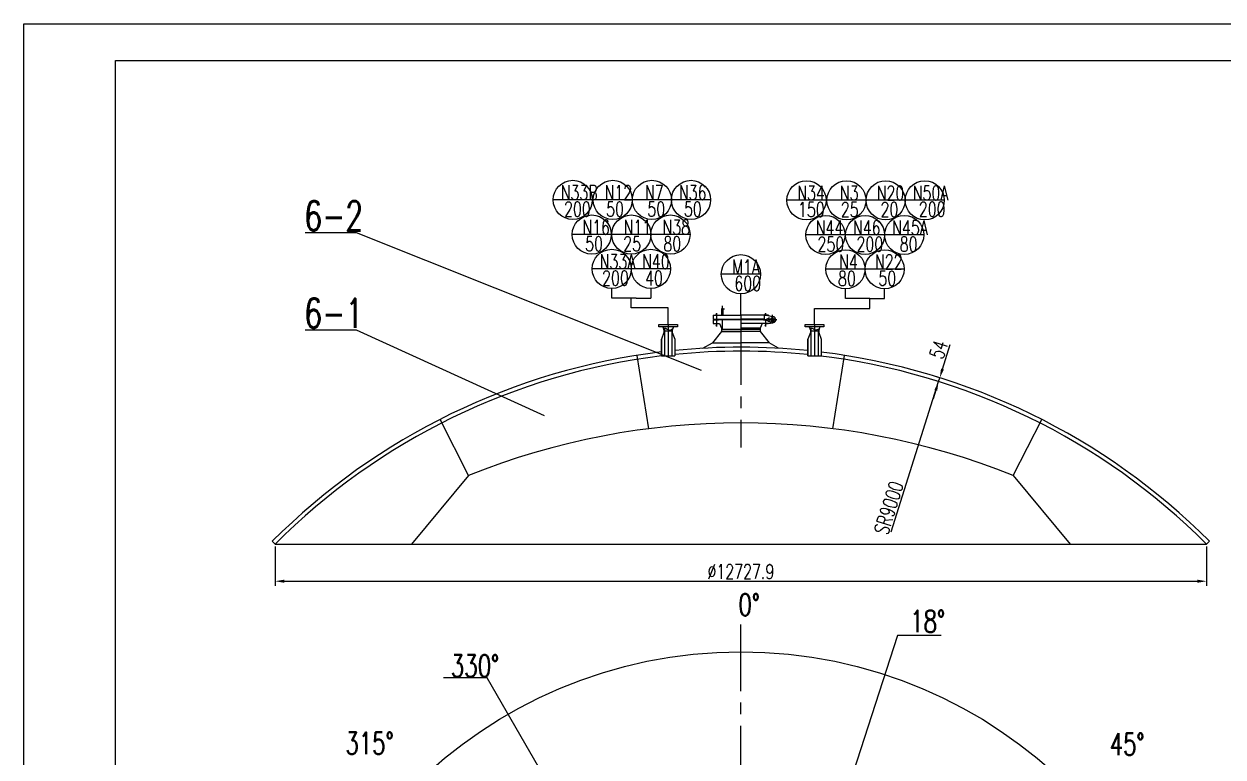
# Model space of a CAD drawing. Extents: x 14295 to 55529, y 90 to 48558.
# Drawn here: x 53683 to 54010.6, y 39576.7 to 39777 of the extents above; entities that cross this region are included whole.
import ezdxf

# ---------------------------------------------------------------- set-up
doc = ezdxf.new("R2010")
doc.units = 0
doc.header["$MEASUREMENT"] = 0
doc.linetypes.add('CENTER2', pattern=[28.575, 19.05, -3.175, 3.175, -3.175])
doc.linetypes.add('DASHED2', pattern=[9.525, 6.35, -3.175])
doc.layers.get('0').update_dxf_attribs({"linetype": 'CONTINUOUS'})
doc.layers.get('DEFPOINTS').update_dxf_attribs({"linetype": 'CONTINUOUS'})
for name, color, linetype in [('图层1', 7, 'CONTINUOUS'), ('图层2', 1, 'CONTINUOUS'), ('图层3', 2, 'CENTER2'), ('图层4', 30, 'DASHED2')]:
    doc.layers.add(name, color=color, linetype=linetype)
doc.styles.add('文字', font='txt.shx', dxfattribs={"width": 0.71, "bigfont": 'hzfs.shx'})
doc.dimstyles.get("Standard").update_dxf_attribs({"dimtxt": 0.18, "dimasz": 0.18, "dimexe": 0.18, "dimexo": 0.0625, "dimgap": 0.09, "dimtad": 0, "dimtih": 1, "dimtoh": 1, "dimdec": 4, "dimzin": 0, "dimtxsty": 'STANDARD', "dimcen": 0.09, "dimazin": 3, "dimtfac": 1, "dimtdec": 4, "dimtofl": 0, "dimtmove": 0, "dimatfit": 3, "dimtolj": 1, "dimtzin": 0})

# ---------------------------------------------------------------- blocks, each defined once
blk = doc.blocks.new('*D46')
at = {"color": 1, "linetype": 'BYBLOCK'}
for p, q in [((53751.61, 39634.28), (53751.61, 39623.51)), ((54006.16, 39634.28), (54006.16, 39623.51)), ((53754.11, 39624.76), (54003.66, 39624.76))]:
    blk.add_line(p, q, dxfattribs=at)
for points in [[(53754.11, 39625.18), (53754.11, 39624.34), (53751.61, 39624.76)], [(54003.66, 39625.18), (54003.66, 39624.34), (54006.16, 39624.76)]]:
    blk.add_solid(points, dxfattribs=at)
at = {"layer": 'DEFPOINTS', "color": 0, "linetype": 'BYBLOCK'}
for p in [(53751.61, 39634.91), (54006.16, 39634.91), (54006.16, 39624.76)]:
    blk.add_point(p, dxfattribs=at)
at = {"color": 1, "linetype": 'BYBLOCK', "insert": (53878.88, 39627.38), "char_height": 4, "attachment_point": 5, "style": '文字'}
blk.add_mtext('\\A1;∅12727.9', dxfattribs=at)
blk = doc.blocks.new('*D45')
at = {"color": 1, "linetype": 'BYBLOCK'}
for p, q in [((53933.99, 39682.74), (53936.11, 39689.48)), ((53932.64, 39680.54), (53932.05, 39680.73)), ((53932.92, 39679.33), (53933.24, 39680.36)), ((53932.17, 39676.94), (53931.42, 39674.56)), ((53932.32, 39679.51), (53931.72, 39679.7))]:
    blk.add_line(p, q, dxfattribs=at)
for points in [[(53933.59, 39682.87), (53934.39, 39682.62), (53933.24, 39680.36)], [(53931.77, 39677.07), (53932.56, 39676.82), (53932.92, 39679.33)]]:
    blk.add_solid(points, dxfattribs=at)
at = {"layer": 'DEFPOINTS', "color": 0, "linetype": 'BYBLOCK'}
for p in [(53933.24, 39680.36), (53933.24, 39680.36), (53932.92, 39679.33)]:
    blk.add_point(p, dxfattribs=at)
at = {"color": 1, "linetype": 'BYBLOCK', "insert": (53932.92, 39688.09), "char_height": 4, "attachment_point": 5, "rotation": 72.5316, "style": '文字'}
blk.add_mtext('\\A1;54', dxfattribs=at)
blk = doc.blocks.new('*D44')
at = {"color": 1, "linetype": 'BYBLOCK'}
blk.add_line((53919.99, 39638.25), (53932.92, 39679.33), dxfattribs=at)
blk.add_solid([(53931.77, 39677.07), (53932.56, 39676.82), (53932.92, 39679.33)], dxfattribs=at)
at = {"layer": 'DEFPOINTS', "color": 0, "linetype": 'BYBLOCK'}
for p in [(53932.92, 39679.33), (53878.88, 39507.63)]:
    blk.add_point(p, dxfattribs=at)
at = {"color": 1, "linetype": 'BYBLOCK', "insert": (53919.31, 39644.82), "char_height": 4, "attachment_point": 5, "rotation": 72.5316, "style": '文字'}
blk.add_mtext('\\A1;SR9000', dxfattribs=at)

msp = doc.modelspace()

# ---------------------------------------------------------------- linework, layer by layer
at = {"layer": 'DEFPOINTS', "color": 0, "linetype": 'BYBLOCK'}
for p in [(53871.335, 39697.444), (53871.551, 39697.444), (53871.335, 39696.224), (53871.335, 39696.224), (53871.335, 39695.184), (53871.335, 39695.184), (53873.135, 39696.304), (53873.135, 39696.304)]:
    msp.add_point(p, dxfattribs=at)
at = {"layer": '图层1'}
for p, q in [((53707.983, 39767.024), (54723.983, 39767.024)), ((53707.983, 39193.024), (53707.983, 39767.024)), ((53871.335, 39697.444), (53871.335, 39696.404)), ((53871.335, 39697.444), (53878.885, 39697.444)), ((53871.335, 39696.404), (53872.735, 39696.404)), ((53872.082, 39697.643), (53872.287, 39697.848)), ((53872.287, 39697.643), (53872.082, 39697.848)), ((53872.735, 39696.324), (53872.735, 39696.404)), ((53873.685, 39697.444), (53873.685, 39699.124)), ((53874.085, 39697.444), (53874.085, 39699.124)), ((53886.435, 39697.444), (53878.885, 39697.444)), ((53884.635, 39696.404), (53878.885, 39696.404)), ((53885.325, 39696.404), (53884.635, 39696.404)), ((53885.035, 39696.324), (53885.035, 39696.404)), ((53885.325, 39696.404), (53885.325, 39697.444)), ((53885.325, 39697.444), (53885.825, 39697.444)), ((53885.325, 39696.404), (53887.056, 39695.459)), ((53885.482, 39697.643), (53885.687, 39697.848)), ((53885.687, 39697.643), (53885.482, 39697.848)), ((53885.825, 39697.444), (53887.64, 39697.126)), ((53886.435, 39697.444), (53886.435, 39697.339)), ((53856.46, 39694.235), (53856.46, 39694.875)), ((53856.46, 39694.875), (53861.56, 39694.875)), ((53861.56, 39694.235), (53856.46, 39694.235)), ((53857.43, 39694.875), (53857.43, 39694.907)), ((53857.43, 39694.907), (53860.59, 39694.907)), ((53857.55, 39694.235), (53857.87, 39693.347)), ((53857.87, 39693.347), (53857.87, 39693.155)), ((53857.87, 39693.155), (53860.15, 39693.155)), ((53857.87, 39693.155), (53857.87, 39692.699)), ((53857.87, 39693.155), (53860.15, 39693.155)), ((53858.01, 39693.874), (53858.01, 39693.155)), ((53858.01, 39693.155), (53858.01, 39686.315)), ((53860.01, 39693.61), (53860.01, 39693.155)), ((53860.01, 39693.155), (53860.01, 39686.315)), ((53860.47, 39694.235), (53860.15, 39693.347)), ((53860.15, 39693.347), (53860.15, 39693.155)), ((53860.15, 39693.155), (53860.15, 39692.699)), ((53860.59, 39694.875), (53860.59, 39694.907)), ((53861.56, 39694.875), (53861.56, 39694.235)), ((53871.335, 39696.224), (53872.735, 39696.224)), ((53871.335, 39696.224), (53871.335, 39695.184)), ((53871.335, 39695.184), (53873.045, 39695.184)), ((53872.287, 39694.56), (53872.082, 39694.765)), ((53872.082, 39694.56), (53872.287, 39694.765)), ((53872.185, 39694.663), (53872.185, 39694.663)), ((53872.735, 39696.324), (53872.735, 39696.224)), ((53872.735, 39696.324), (53878.885, 39696.324)), ((53872.735, 39696.304), (53878.885, 39696.304)), ((53873.045, 39695.184), (53873.585, 39693.924)), ((53873.585, 39693.924), (53873.585, 39693.524)), ((53873.585, 39693.524), (53873.585, 39692.979)), ((53873.585, 39693.524), (53873.625, 39693.524)), ((53873.625, 39693.524), (53873.865, 39693.663)), ((53873.625, 39693.524), (53878.885, 39693.524)), ((53873.865, 39696.244), (53873.865, 39696.304)), ((53873.865, 39693.663), (53873.865, 39696.244)), ((53873.865, 39693.663), (53878.885, 39693.663)), ((53885.035, 39696.324), (53878.885, 39696.324)), ((53878.885, 39696.304), (53885.035, 39696.304)), ((53885.035, 39696.224), (53878.885, 39696.224)), ((53884.725, 39695.184), (53878.885, 39695.184)), ((53884.185, 39693.924), (53878.885, 39693.924)), ((53884.185, 39693.524), (53878.885, 39693.524)), ((53884.185, 39693.524), (53884.145, 39693.524)), ((53884.725, 39695.184), (53884.185, 39693.924)), ((53884.185, 39693.924), (53884.185, 39693.524)), ((53884.185, 39693.524), (53884.185, 39692.979)), ((53886.435, 39695.184), (53884.725, 39695.184)), ((53885.035, 39696.324), (53885.035, 39696.224)), ((53885.035, 39696.224), (53885.646, 39696.224)), ((53885.687, 39694.56), (53885.482, 39694.765)), ((53885.482, 39694.56), (53885.687, 39694.765)), ((53885.585, 39694.663), (53885.585, 39694.663)), ((53885.646, 39696.224), (53885.646, 39695.184)), ((53885.646, 39695.184), (53886.146, 39695.184)), ((53886.435, 39695.184), (53887.616, 39695.359)), ((53886.435, 39695.185), (53886.435, 39695.184)), ((53887.437, 39695.918), (53887.179, 39695.659)), ((53887.179, 39695.659), (53887.204, 39695.634)), ((53887.485, 39695.915), (53887.204, 39695.634)), ((53887.485, 39695.915), (53887.766, 39695.634)), ((53887.533, 39695.918), (53887.791, 39695.659)), ((53887.766, 39695.634), (53887.791, 39695.659)), ((53896.485, 39694.914), (53901.585, 39694.914)), ((53896.485, 39694.274), (53896.485, 39694.914)), ((53901.585, 39694.274), (53896.485, 39694.274)), ((53897.455, 39694.914), (53897.455, 39694.946)), ((53897.455, 39694.946), (53900.615, 39694.946)), ((53897.575, 39694.274), (53897.895, 39693.386)), ((53897.895, 39693.386), (53897.895, 39693.194)), ((53897.895, 39693.194), (53900.175, 39693.194)), ((53897.895, 39693.194), (53897.895, 39692.738)), ((53897.895, 39693.194), (53900.175, 39693.194)), ((53898.035, 39693.913), (53898.035, 39693.194)), ((53898.035, 39693.194), (53898.035, 39686.354)), ((53900.035, 39693.649), (53900.035, 39693.194)), ((53900.035, 39693.194), (53900.035, 39686.354)), ((53900.495, 39694.274), (53900.175, 39693.386)), ((53900.175, 39693.386), (53900.175, 39693.194)), ((53900.175, 39693.194), (53900.175, 39692.738)), ((53900.615, 39694.914), (53900.615, 39694.946)), ((53901.585, 39694.914), (53901.585, 39694.274)), ((53857.87, 39692.699), (53857.186, 39690.875)), ((53857.186, 39690.875), (53857.186, 39686.315)), ((53857.186, 39686.315), (53857.186, 39690.875)), ((53860.15, 39692.699), (53860.834, 39690.875)), ((53860.834, 39690.875), (53860.834, 39686.315)), ((53868.532, 39688.412), (53871.109, 39689.9)), ((53873.605, 39692.979), (53871.109, 39689.9)), ((53871.109, 39689.9), (53878.885, 39689.9)), ((53873.605, 39692.979), (53878.885, 39692.979)), ((53884.165, 39692.979), (53878.885, 39692.979)), ((53886.66, 39689.9), (53878.885, 39689.9)), ((53884.165, 39692.979), (53886.66, 39689.9)), ((53889.215, 39688.425), (53886.66, 39689.9)), ((53897.895, 39692.738), (53897.211, 39690.914)), ((53897.211, 39690.914), (53897.211, 39686.354)), ((53897.211, 39686.354), (53897.211, 39690.914)), ((53900.175, 39692.738), (53900.859, 39690.914)), ((53900.859, 39690.914), (53900.859, 39686.354)), ((53853.734, 39666.423), (53850.557, 39686.479)), ((53857.186, 39686.315), (53860.834, 39686.315)), ((53897.211, 39686.354), (53900.859, 39686.354)), ((53904.035, 39666.423), (53907.212, 39686.479)), ((53804.476, 39653.664), (53796.676, 39668.972)), ((53953.294, 39653.664), (53961.093, 39668.972)), ((53804.476, 39653.664), (53788.885, 39634.907)), ((53953.294, 39653.664), (53968.885, 39634.907)), ((53750.842, 39635.671), (53751.605, 39634.907)), ((53751.605, 39634.907), (54006.164, 39634.907)), ((54006.927, 39635.671), (54006.164, 39634.907))]:
    msp.add_line(p, q, dxfattribs=at)
for centre, radius in [((53873.885, 39699.124), 0.2), ((53887.485, 39696.244), 0.5), ((53887.485, 39696.244), 0.33), ((53887.485, 39696.244), 0.274), ((53887.485, 39696.654), 0.0796), ((53887.485, 39696.654), 0.0464), ((53878.885, 39478.183), 127.279)]:
    msp.add_circle(centre, radius, dxfattribs=at)
for centre, radius, start, end in [((53887.485, 39696.244), 0.895, 270, 80.04625), ((53878.885, 39507.628), 181.08, 96.88228, 135), ((53878.885, 39507.628), 181.08, 84.19145, 95.72098), ((53878.885, 39507.628), 180, 84.15647, 95.75542), ((53878.885, 39507.628), 181.08, 45, 83.02994), ((53878.885, 39507.628), 180, 96.92378, 135), ((53878.885, 39507.628), 180, 45, 83.2521), ((53878.885, 39467.857), 200.152, 68.17569, 111.82431)]:
    msp.add_arc(centre, radius, start, end, dxfattribs=at)
at = {"layer": '图层2'}
for p, q in [((53682.983, 39777.024), (54733.983, 39777.024)), ((53682.983, 39183.024), (53682.983, 39777.024)), ((53838.297, 39728.955), (53827.601, 39728.955)), ((53849.221, 39728.955), (53838.525, 39728.955)), ((53859.916, 39728.955), (53849.221, 39728.955)), ((53870.612, 39728.955), (53859.916, 39728.955)), ((53902.171, 39728.846), (53891.475, 39728.846)), ((53913.095, 39728.846), (53902.399, 39728.846)), ((53923.79, 39728.846), (53913.095, 39728.846)), ((53934.486, 39728.846), (53923.79, 39728.846)), ((53773.836, 39719.922), (53759.793, 39719.922)), ((53773.836, 39719.922), (53761.971, 39719.922)), ((53868.104, 39682.305), (53773.836, 39719.922)), ((53843.486, 39719.484), (53832.79, 39719.484)), ((53854.296, 39719.484), (53843.6, 39719.484)), ((53864.991, 39719.484), (53854.296, 39719.484)), ((53907.36, 39719.376), (53896.665, 39719.376)), ((53918.17, 39719.376), (53907.474, 39719.376)), ((53928.865, 39719.376), (53918.17, 39719.376)), ((53848.948, 39710.113), (53838.252, 39710.113)), ((53859.643, 39710.113), (53848.948, 39710.113)), ((53912.822, 39709.996), (53902.126, 39709.996)), ((53923.517, 39710.03), (53912.822, 39710.03)), ((53884.232, 39708.643), (53873.537, 39708.643)), ((53843.6, 39702.117), (53843.6, 39704.765)), ((53854.296, 39704.765), (53854.296, 39702.117)), ((53878.885, 39700.606), (53878.885, 39703.295)), ((53907.474, 39702.008), (53907.474, 39704.657)), ((53918.17, 39702.008), (53918.17, 39704.657)), ((53850.237, 39702.117), (53843.6, 39702.117)), ((53848.948, 39699.428), (53848.948, 39702.117)), ((53850.237, 39702.117), (53854.296, 39702.117)), ((53878.885, 39697.444), (53878.885, 39700.606)), ((53914.111, 39702.008), (53907.474, 39702.008)), ((53914.111, 39699.319), (53914.111, 39702.008)), ((53914.111, 39702.008), (53918.17, 39702.008)), ((53859.01, 39699.428), (53848.948, 39699.428)), ((53859.01, 39694.907), (53859.01, 39699.428)), ((53899.035, 39694.914), (53899.035, 39699.319)), ((53899.035, 39699.319), (53906.226, 39699.319)), ((53906.226, 39699.319), (53914.111, 39699.319)), ((53773.836, 39693.333), (53759.793, 39693.333)), ((53773.836, 39693.333), (53761.971, 39693.333)), ((53825.208, 39669.928), (53773.836, 39693.333)), ((53921.717, 39609.944), (53897.166, 39534.42)), ((53933.655, 39609.944), (53921.696, 39609.944)), ((53809.614, 39598.345), (53797.655, 39598.345)), ((53809.561, 39598.254), (53855.36, 39518.929))]:
    msp.add_line(p, q, dxfattribs=at)
for centre in [(53832.949, 39728.955), (53843.873, 39728.955), (53854.568, 39728.955), (53865.264, 39728.955), (53896.823, 39728.846), (53907.747, 39728.846), (53918.443, 39728.846), (53929.138, 39728.846), (53838.138, 39719.484), (53848.948, 39719.484), (53859.643, 39719.484), (53902.012, 39719.376), (53912.822, 39719.376), (53923.517, 39719.376), (53843.6, 39710.113), (53854.296, 39710.113), (53878.885, 39708.643), (53907.474, 39710.004), (53918.17, 39710.004)]:
    msp.add_circle(centre, 5.348, dxfattribs=at)
for points in [[(53857.71, 39693.791), (53858.269, 39693.887), (53859.218, 39693.412), (53860.31, 39693.791)], [(53897.735, 39693.83), (53898.294, 39693.925), (53899.243, 39693.451), (53900.335, 39693.83)]]:
    msp.add_spline(points, degree=3, dxfattribs=at)
at = {"layer": '图层3'}
for p, q in [((53873.885, 39697.444), (53873.885, 39700.054)), ((53872.185, 39698.036), (53872.185, 39694.397)), ((53874.414, 39699.124), (53873.459, 39699.124)), ((53878.885, 39697.444), (53878.885, 39661.269)), ((53885.585, 39698.036), (53885.585, 39697.444)), ((53859.01, 39694.875), (53859.01, 39693.155)), ((53859.01, 39693.155), (53859.01, 39686.315)), ((53885.585, 39695.184), (53885.585, 39694.397)), ((53899.035, 39694.914), (53899.035, 39693.194)), ((53899.035, 39693.194), (53899.035, 39686.354)), ((53878.885, 39537.611), (53878.885, 39612.943))]:
    msp.add_line(p, q, dxfattribs=at)
at = {"layer": '图层3', "ltscale": 0.5}
for p, q in [((53887.485, 39697.568), (53887.485, 39695.198)), ((53886.209, 39696.244), (53888.702, 39696.244))]:
    msp.add_line(p, q, dxfattribs=at)
at = {"layer": '图层4', "ltscale": 0.2}
msp.add_line((53885.646, 39696.224), (53887.039, 39697.02), dxfattribs=at)
msp.add_circle((53887.485, 39696.244), 0.895, dxfattribs=at)

# ---------------------------------------------------------------- texts
at = {"layer": '图层2', "attachment_point": 1, "style": '文字'}
for s, insert, char_height, width in [('N33B', (53829.642, 39732.952), 4, 8.65483), ('N12', (53841.642, 39732.952), 4, 7.5782), ('N7', (53852.669, 39732.952), 4, 7.24746), ('N36', (53861.957, 39732.952), 4, 8.6548), ('N34', (53894.3, 39732.843), 4, 8.6548), ('N3', (53905.929, 39732.843), 4, 8.6548), ('N20', (53915.995, 39732.843), 4, 7.79581), ('N50A', (53925.831, 39732.843), 4, 8.6548), ('6-2', (53759.606, 39728.584), 8, 14.2301), ('200', (53830.563, 39728.442), 4, 5.22936), ('50', (53842.078, 39728.442), 4, 4.0783), ('50', (53853.333, 39728.442), 4, 4.0783), ('50', (53863.329, 39728.442), 4, 4.0783), ('150', (53894.491, 39728.333), 4, 4.0783), ('25', (53906.199, 39728.333), 4, 4.0783), ('20', (53917.057, 39728.333), 4, 5.1688), ('200', (53927.521, 39728.415), 4, 5.0184), ('N16', (53835.578, 39723.481), 4, 7.90784), ('N11', (53846.84, 39723.481), 4, 7.87505), ('N38', (53857.456, 39723.481), 4, 8.6548), ('N44', (53899.332, 39723.372), 4, 8.6548), ('N46', (53909.515, 39723.372), 4, 8.6548), ('N45A', (53920.21, 39723.372), 4, 8.6548), ('50', (53836.343, 39718.971), 4, 4.0783), ('25', (53846.733, 39718.971), 4, 4.0783), ('80', (53857.708, 39718.971), 4, 4.0783), ('250', (53899.837, 39718.863), 4, 4.0783), ('200', (53910.49, 39718.863), 4, 4.0783), ('80', (53922.282, 39718.863), 4, 4.0783), ('N33A', (53840.293, 39714.11), 4, 8.6548), ('N40', (53851.872, 39714.11), 4, 7.77094), ('N4', (53905.743, 39714.001), 4, 7.07876), ('N22', (53915.536, 39714.001), 4, 7.98185), ('200', (53840.962, 39709.6), 4, 5.48141), ('40', (53852.694, 39709.6), 4, 5.1449), ('M1A', (53876.507, 39712.639), 4, 7.7249), ('80', (53905.43, 39709.491), 4, 4.8876), ('50', (53916.476, 39709.517), 4, 4.53721), ('600', (53877.12, 39708.13), 4, 4.6078), ('6-1', (53759.606, 39701.995), 8, 14.2301), ('0%%d', (53878.237, 39621.347), 6, 15.37029), ('18%%d', (53925.187, 39616.799), 6, 15.19298), ('330%%d', (53799.661, 39604.63), 6, 13.7127), ('315%%d', (53770.86, 39583.49), 6, 20.35252), ('45%%d', (53979.688, 39583.231), 6, 12.64948)]:
    msp.add_mtext(s, dxfattribs=dict(at, insert=insert, char_height=char_height, width=width))

# ---------------------------------------------------------------- dimensions: what is measured, and where the dimension line sits
at = {"layer": '图层1'}
dim = msp.add_aligned_dim(p1=(53932.917, 39679.327), p2=(53933.241, 39680.357), distance=0, text='54', dimstyle='STANDARD', override={"dimtxt": 4, "dimasz": 2.5, "dimexe": 1.25, "dimexo": 0.625, "dimgap": 0.625, "dimtad": 1, "dimtih": 0, "dimtoh": 0, "dimdec": 0, "dimzin": 8, "dimtxsty": '文字', "dimcen": 2.5, "dimclrd": 1, "dimclre": 1, "dimclrt": 1, "dimtdec": 0, "dimtofl": 1}, dxfattribs=at)
dim.commit()
dim.dimension.update_dxf_attribs({"geometry": '*D45', "text_midpoint": (53932.923, 39688.091)})
dim = msp.add_radius_dim(center=(53878.885, 39507.628), mpoint=(53932.917, 39679.327), text='SR9000', dimstyle='STANDARD', override={"dimtxt": 4, "dimasz": 2.5, "dimexe": 1.25, "dimexo": 0.625, "dimgap": 0.625, "dimtad": 1, "dimtih": 0, "dimtoh": 0, "dimdec": 0, "dimzin": 8, "dimtxsty": '文字', "dimcen": 2.5, "dimclrd": 1, "dimclre": 1, "dimclrt": 1, "dimtdec": 0, "dimtofl": 1}, dxfattribs=at)
dim.commit()
dim.dimension.update_dxf_attribs({"geometry": '*D44', "text_midpoint": (53921.811, 39644.037), "dimtype": 164})
dim = msp.add_linear_dim(base=(54006.164, 39624.759), p1=(53751.605, 39634.907), p2=(54006.164, 39634.907), text='%%c12727.9', dimstyle='STANDARD', override={"dimtxt": 4, "dimasz": 2.5, "dimexe": 1.25, "dimexo": 0.625, "dimgap": 0.625, "dimtad": 1, "dimtih": 0, "dimtoh": 0, "dimdec": 0, "dimzin": 8, "dimtxsty": '文字', "dimcen": 2.5, "dimclrd": 1, "dimclre": 1, "dimclrt": 1, "dimtdec": 0, "dimtofl": 1}, dxfattribs=at)
dim.commit()
dim.dimension.update_dxf_attribs({"geometry": '*D46', "text_midpoint": (53878.885, 39627.384)})

doc.saveas('drawing.dxf')
